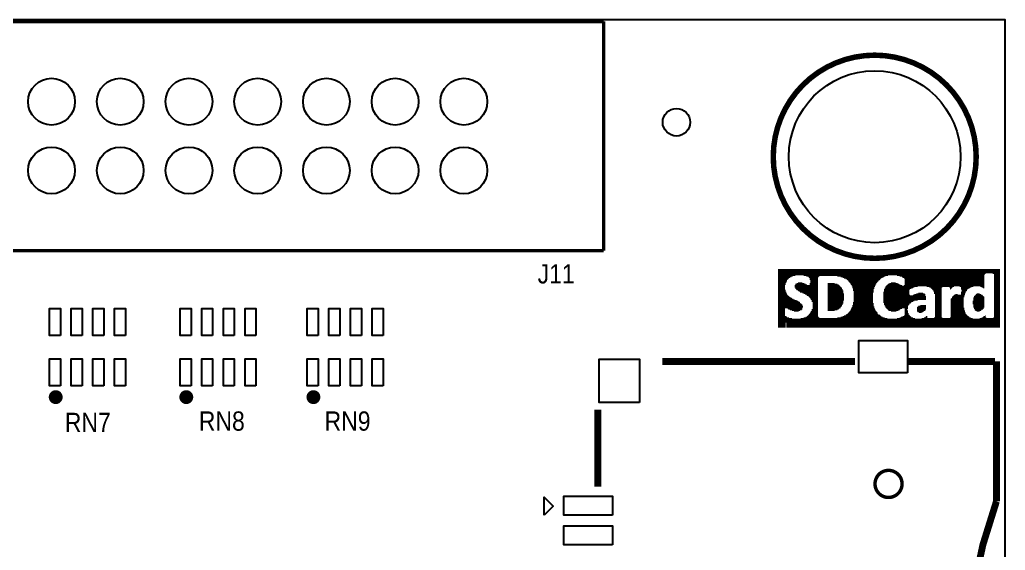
# Model space of a CAD drawing. Extents: x -1 to 188, y -4 to 106.
# Drawn here: x 151.67 to 188.1, y 86.74 to 106.32 of the extents above; entities that cross this region are included whole.
import ezdxf

# ---------------------------------------------------------------- set-up
doc = ezdxf.new("R2010")
doc.units = 0
for name, color, linetype in [('BG_OUTLINE', 3, 'CONTINUOUS'), ('MA_PEN3', 5, 'CONTINUOUS'), ('PG_SILKSCREEN_TOP', 6, 'CONTINUOUS'), ('PIN_TOP', 7, 'CONTINUOUS'), ('RD_SILKSCREEN_TOP', 8, 'CONTINUOUS')]:
    doc.layers.add(name, color=color, linetype=linetype)

msp = doc.modelspace()

# ---------------------------------------------------------------- linework, layer by layer
at = {"layer": 'BG_OUTLINE'}
msp.add_lwpolyline([(79.2988, 8.2296), (165.1, 8.2296), (188.1, 8.2296), (188.1, 106.3198), (165.1, 106.3198), (45.988, 106.3198)], dxfattribs=at)
msp.add_lwpolyline([(184.2836, 89.187, 1), (183.2859, 89.18704, 1)], format="xyb", close=True, dxfattribs=at)
at = {"layer": 'MA_PEN3', "const_width": 0.0254}
for points in [[(179.705, 97.1042), (187.9092, 97.1042)], [(179.705, 97.0788), (187.9092, 97.0788)], [(179.705, 97.0534), (187.9092, 97.0534)], [(179.705, 97.028), (187.9092, 97.028)], [(179.705, 97.0026), (187.9092, 97.0026)], [(179.705, 96.9772), (187.9092, 96.9772)], [(179.705, 96.9518), (187.3758, 96.9518)], [(179.705, 96.9264), (187.3504, 96.9264)], [(179.705, 96.901), (187.325, 96.901)], [(187.6298, 96.9518), (187.9092, 96.9518)], [(187.6806, 96.9264), (187.9092, 96.9264)], [(187.6806, 96.901), (187.9092, 96.901)], [(179.705, 96.8756), (180.34, 96.8756)], [(179.705, 96.8502), (180.2384, 96.8502)], [(179.705, 96.8248), (180.1876, 96.8248)], [(179.705, 96.7994), (180.1368, 96.7994)], [(179.705, 96.774), (180.1114, 96.774)], [(179.705, 96.7486), (180.086, 96.7486)], [(179.705, 96.7232), (180.0606, 96.7232)], [(179.705, 96.6978), (180.0352, 96.6978)], [(179.705, 96.6724), (180.0352, 96.6724)], [(179.705, 96.647), (180.0098, 96.647)], [(179.705, 96.6216), (180.0098, 96.6216)], [(179.705, 96.5962), (179.9844, 96.5962)], [(179.705, 96.5708), (179.9844, 96.5708)], [(179.705, 96.5454), (179.9844, 96.5454)], [(179.705, 96.52), (179.959, 96.52)], [(180.3146, 96.52), (181.1782, 96.52)], [(180.34, 96.5708), (180.721, 96.5708)], [(180.34, 96.5454), (180.7718, 96.5454)], [(180.3908, 96.5962), (180.6702, 96.5962)], [(180.4416, 96.6216), (180.594, 96.6216)], [(180.6448, 96.8756), (183.769, 96.8756)], [(180.7464, 96.8502), (181.229, 96.8502)], [(180.8226, 96.8248), (181.2036, 96.8248)], [(180.848, 96.7994), (181.1782, 96.7994)], [(180.8734, 96.774), (181.1782, 96.774)], [(180.8734, 96.7486), (181.1782, 96.7486)], [(180.8734, 96.7232), (181.1782, 96.7232)], [(180.8734, 96.5962), (181.1782, 96.5962)], [(180.8734, 96.5708), (181.1782, 96.5708)], [(180.8734, 96.5454), (181.1782, 96.5454)], [(180.8988, 96.6978), (181.1782, 96.6978)], [(180.8988, 96.6724), (181.1782, 96.6724)], [(180.8988, 96.647), (181.1782, 96.647)], [(180.8988, 96.6216), (181.1782, 96.6216)], [(181.5338, 96.5962), (181.7878, 96.5962)], [(181.5338, 96.5708), (181.8894, 96.5708)], [(181.5338, 96.5454), (181.9402, 96.5454)], [(181.5338, 96.52), (181.9656, 96.52)], [(181.8894, 96.8502), (183.6674, 96.8502)], [(182.0164, 96.8248), (183.6166, 96.8248)], [(182.0926, 96.7994), (183.5658, 96.7994)], [(182.1434, 96.774), (183.515, 96.774)], [(182.1942, 96.7486), (183.4896, 96.7486)], [(182.245, 96.7232), (183.4642, 96.7232)], [(182.2704, 96.6978), (183.4388, 96.6978)], [(182.2958, 96.6724), (183.4134, 96.6724)], [(182.3212, 96.647), (183.388, 96.647)], [(182.3466, 96.6216), (183.3626, 96.6216)], [(182.372, 96.5962), (183.3372, 96.5962)], [(182.372, 96.5708), (183.3372, 96.5708)], [(182.3974, 96.5454), (183.3118, 96.5454)], [(182.4228, 96.52), (183.3118, 96.52)], [(183.7182, 96.52), (184.277, 96.52)], [(183.7436, 96.5454), (184.2262, 96.5454)], [(183.769, 96.5708), (184.1754, 96.5708)], [(183.8198, 96.5962), (184.1246, 96.5962)], [(183.8706, 96.6216), (184.0484, 96.6216)], [(184.0992, 96.8756), (187.325, 96.8756)], [(184.2008, 96.8502), (187.325, 96.8502)], [(184.277, 96.8248), (187.325, 96.8248)], [(184.3024, 96.7994), (187.325, 96.7994)], [(184.3532, 96.774), (187.325, 96.774)], [(184.3532, 96.52), (187.325, 96.52)], [(184.3786, 96.7486), (187.325, 96.7486)], [(184.3786, 96.7232), (187.325, 96.7232)], [(184.3786, 96.6978), (187.325, 96.6978)], [(184.3786, 96.6724), (187.325, 96.6724)], [(184.3786, 96.647), (187.325, 96.647)], [(184.3786, 96.6216), (187.325, 96.6216)], [(184.3786, 96.5962), (187.325, 96.5962)], [(184.3786, 96.5708), (187.325, 96.5708)], [(184.3786, 96.5454), (187.325, 96.5454)], [(187.6806, 96.8756), (187.9092, 96.8756)], [(187.6806, 96.8502), (187.9092, 96.8502)], [(187.6806, 96.8248), (187.9092, 96.8248)], [(187.6806, 96.7994), (187.9092, 96.7994)], [(187.6806, 96.774), (187.9092, 96.774)], [(187.6806, 96.7486), (187.9092, 96.7486)], [(187.6806, 96.7232), (187.9092, 96.7232)], [(187.6806, 96.6978), (187.9092, 96.6978)], [(187.6806, 96.6724), (187.9092, 96.6724)], [(187.6806, 96.647), (187.9092, 96.647)], [(187.6806, 96.6216), (187.9092, 96.6216)], [(187.6806, 96.5962), (187.9092, 96.5962)], [(187.6806, 96.5708), (187.9092, 96.5708)], [(187.6806, 96.5454), (187.9092, 96.5454)], [(187.6806, 96.52), (187.9092, 96.52)], [(179.705, 96.4946), (179.959, 96.4946)], [(179.705, 96.4692), (179.959, 96.4692)], [(179.705, 96.4438), (179.959, 96.4438)], [(179.705, 96.4184), (179.959, 96.4184)], [(179.705, 96.393), (179.959, 96.393)], [(179.705, 96.3676), (179.959, 96.3676)], [(179.705, 96.3422), (179.9844, 96.3422)], [(179.705, 96.3168), (179.9844, 96.3168)], [(179.705, 96.2914), (179.9844, 96.2914)], [(179.705, 96.266), (180.0098, 96.266)], [(179.705, 96.2406), (180.0098, 96.2406)], [(179.705, 96.2152), (180.0352, 96.2152)], [(179.705, 96.1898), (180.0352, 96.1898)], [(179.705, 96.1644), (180.0606, 96.1644)], [(180.3146, 96.4946), (181.1782, 96.4946)], [(180.3146, 96.4692), (181.1782, 96.4692)], [(180.3146, 96.4438), (181.1782, 96.4438)], [(180.34, 96.4184), (181.1782, 96.4184)], [(180.34, 96.393), (181.1782, 96.393)], [(180.3654, 96.3676), (181.1782, 96.3676)], [(180.3908, 96.3422), (181.1782, 96.3422)], [(180.4416, 96.3168), (181.1782, 96.3168)], [(180.467, 96.2914), (181.1782, 96.2914)], [(180.5178, 96.266), (181.1782, 96.266)], [(180.594, 96.2406), (181.1782, 96.2406)], [(180.6448, 96.2152), (181.1782, 96.2152)], [(180.6956, 96.1898), (181.1782, 96.1898)], [(180.7464, 96.1644), (181.1782, 96.1644)], [(181.5338, 96.4946), (181.991, 96.4946)], [(181.5338, 96.4692), (182.0164, 96.4692)], [(181.5338, 96.4438), (182.0418, 96.4438)], [(181.5338, 96.4184), (182.0672, 96.4184)], [(181.5338, 96.393), (182.0672, 96.393)], [(181.5338, 96.3676), (182.0926, 96.3676)], [(181.5338, 96.3422), (182.0926, 96.3422)], [(181.5338, 96.3168), (182.118, 96.3168)], [(181.5338, 96.2914), (182.118, 96.2914)], [(181.5338, 96.266), (182.118, 96.266)], [(181.5338, 96.2406), (182.118, 96.2406)], [(181.5338, 96.2152), (182.1434, 96.2152)], [(181.5338, 96.1898), (182.1434, 96.1898)], [(181.5338, 96.1644), (182.1434, 96.1644)], [(182.4228, 96.4946), (183.2864, 96.4946)], [(182.4482, 96.4692), (183.2864, 96.4692)], [(182.4482, 96.4438), (183.261, 96.4438)], [(182.4482, 96.4184), (183.261, 96.4184)], [(182.4736, 96.393), (183.261, 96.393)], [(182.4736, 96.3676), (183.2356, 96.3676)], [(182.4736, 96.3422), (183.2356, 96.3422)], [(182.4736, 96.3168), (183.2356, 96.3168)], [(182.499, 96.2914), (183.2356, 96.2914)], [(182.499, 96.266), (183.2356, 96.266)], [(182.499, 96.2406), (183.2102, 96.2406)], [(182.499, 96.2152), (183.2102, 96.2152)], [(182.499, 96.1898), (183.2102, 96.1898)], [(182.499, 96.1644), (183.2102, 96.1644)], [(183.5912, 96.266), (184.5564, 96.266)], [(183.5912, 96.2406), (184.5564, 96.2406)], [(183.5912, 96.2152), (184.5564, 96.2152)], [(183.5912, 96.1898), (184.5564, 96.1898)], [(183.5912, 96.1644), (184.5818, 96.1644)], [(183.6166, 96.3676), (184.5818, 96.3676)], [(183.6166, 96.3422), (184.5564, 96.3422)], [(183.6166, 96.3168), (184.5564, 96.3168)], [(183.6166, 96.2914), (184.5564, 96.2914)], [(183.642, 96.4184), (184.6834, 96.4184)], [(183.642, 96.393), (184.6326, 96.393)], [(183.6674, 96.4692), (184.8612, 96.4692)], [(183.6674, 96.4438), (184.7342, 96.4438)], [(183.6928, 96.4946), (187.325, 96.4946)], [(184.6834, 96.1644), (185.1406, 96.1644)], [(184.7342, 96.1898), (185.1406, 96.1898)], [(184.8104, 96.2152), (185.1152, 96.2152)], [(184.8866, 96.2406), (185.0644, 96.2406)], [(185.1914, 96.4692), (186.2074, 96.4692)], [(185.293, 96.4438), (185.7756, 96.4438)], [(185.3438, 96.4184), (185.7502, 96.4184)], [(185.3692, 96.393), (185.7502, 96.393)], [(185.3946, 96.3676), (185.7502, 96.3676)], [(185.42, 96.3422), (185.7502, 96.3422)], [(185.4454, 96.3168), (185.7502, 96.3168)], [(185.4454, 96.2914), (185.7502, 96.2914)], [(185.4708, 96.266), (185.7502, 96.266)], [(185.4708, 96.2406), (185.7502, 96.2406)], [(185.4708, 96.2152), (185.7502, 96.2152)], [(185.4962, 96.1898), (185.7502, 96.1898)], [(185.4962, 96.1644), (185.7502, 96.1644)], [(186.0296, 96.4438), (186.1566, 96.4438)], [(186.055, 96.4184), (186.1312, 96.4184)], [(186.055, 96.393), (186.1058, 96.393)], [(186.055, 96.3676), (186.0804, 96.3676)], [(186.2074, 96.1644), (186.6138, 96.1644)], [(186.2582, 96.1898), (186.3344, 96.1898)], [(186.4106, 96.4692), (186.9186, 96.4692)], [(186.4614, 96.4438), (186.8424, 96.4438)], [(186.4614, 96.4184), (186.7916, 96.4184)], [(186.4614, 96.393), (186.7408, 96.393)], [(186.4614, 96.3676), (186.7154, 96.3676)], [(186.4614, 96.266), (186.6392, 96.266)], [(186.4614, 96.2406), (186.6392, 96.2406)], [(186.4614, 96.2152), (186.6138, 96.2152)], [(186.4614, 96.1898), (186.6138, 96.1898)], [(186.4868, 96.3422), (186.69, 96.3422)], [(186.4868, 96.3168), (186.69, 96.3168)], [(186.4868, 96.2914), (186.6646, 96.2914)], [(186.9948, 96.1644), (187.2488, 96.1644)], [(187.0202, 96.1898), (187.198, 96.1898)], [(187.0456, 96.2152), (187.1472, 96.2152)], [(187.1726, 96.4692), (187.325, 96.4692)], [(187.2234, 96.4438), (187.325, 96.4438)], [(187.2742, 96.4184), (187.325, 96.4184)], [(187.6806, 96.4946), (187.9092, 96.4946)], [(187.6806, 96.4692), (187.9092, 96.4692)], [(187.6806, 96.4438), (187.9092, 96.4438)], [(187.6806, 96.4184), (187.9092, 96.4184)], [(187.6806, 96.393), (187.9092, 96.393)], [(187.6806, 96.3676), (187.9092, 96.3676)], [(187.6806, 96.3422), (187.9092, 96.3422)], [(187.6806, 96.3168), (187.9092, 96.3168)], [(187.6806, 96.2914), (187.9092, 96.2914)], [(187.6806, 96.266), (187.9092, 96.266)], [(187.6806, 96.2406), (187.9092, 96.2406)], [(187.6806, 96.2152), (187.9092, 96.2152)], [(187.6806, 96.1898), (187.9092, 96.1898)], [(187.6806, 96.1644), (187.9092, 96.1644)], [(179.705, 96.139), (180.086, 96.139)], [(179.705, 96.1136), (180.1114, 96.1136)], [(179.705, 96.0882), (180.1368, 96.0882)], [(179.705, 96.0628), (180.1876, 96.0628)], [(179.705, 96.0374), (180.213, 96.0374)], [(179.705, 96.012), (180.2638, 96.012)], [(179.705, 95.9866), (180.3146, 95.9866)], [(179.705, 95.9612), (180.3908, 95.9612)], [(179.705, 95.9358), (180.4416, 95.9358)], [(179.705, 95.9104), (180.4924, 95.9104)], [(179.705, 95.885), (180.5178, 95.885)], [(179.705, 95.8596), (180.5432, 95.8596)], [(179.705, 95.8342), (180.5686, 95.8342)], [(179.705, 95.8088), (180.594, 95.8088)], [(180.7718, 96.139), (181.1782, 96.139)], [(180.8226, 96.1136), (181.1782, 96.1136)], [(180.848, 96.0882), (181.1782, 96.0882)], [(180.8734, 96.0628), (181.1782, 96.0628)], [(180.8988, 96.0374), (181.1782, 96.0374)], [(180.8988, 96.012), (181.1782, 96.012)], [(180.9242, 95.9866), (181.1782, 95.9866)], [(180.9496, 95.9612), (181.1782, 95.9612)], [(180.9496, 95.9358), (181.1782, 95.9358)], [(180.9496, 95.9104), (181.1782, 95.9104)], [(180.975, 95.885), (181.1782, 95.885)], [(180.975, 95.8596), (181.1782, 95.8596)], [(180.975, 95.8342), (181.1782, 95.8342)], [(180.975, 95.8088), (181.1782, 95.8088)], [(181.5338, 96.139), (182.1434, 96.139)], [(181.5338, 96.1136), (182.1434, 96.1136)], [(181.5338, 96.0882), (182.1434, 96.0882)], [(181.5338, 96.0628), (182.1434, 96.0628)], [(181.5338, 96.0374), (182.1434, 96.0374)], [(181.5338, 96.012), (182.1434, 96.012)], [(181.5338, 95.9866), (182.1434, 95.9866)], [(181.5338, 95.9612), (182.1434, 95.9612)], [(181.5338, 95.9358), (182.118, 95.9358)], [(181.5338, 95.9104), (182.118, 95.9104)], [(181.5338, 95.885), (182.118, 95.885)], [(181.5338, 95.8596), (182.118, 95.8596)], [(181.5338, 95.8342), (182.0926, 95.8342)], [(181.5338, 95.8088), (182.0926, 95.8088)], [(182.4736, 95.885), (183.2102, 95.885)], [(182.4736, 95.8596), (183.2356, 95.8596)], [(182.4736, 95.8342), (183.2356, 95.8342)], [(182.4736, 95.8088), (183.2356, 95.8088)], [(182.499, 96.139), (183.2102, 96.139)], [(182.499, 96.1136), (183.2102, 96.1136)], [(182.499, 96.0882), (183.2102, 96.0882)], [(182.499, 96.0628), (183.2102, 96.0628)], [(182.499, 96.0374), (183.2102, 96.0374)], [(182.499, 96.012), (183.2102, 96.012)], [(182.499, 95.9866), (183.2102, 95.9866)], [(182.499, 95.9612), (183.2102, 95.9612)], [(182.499, 95.9358), (183.2102, 95.9358)], [(182.499, 95.9104), (183.2102, 95.9104)], [(183.5912, 96.139), (185.1406, 96.139)], [(183.5912, 96.1136), (185.166, 96.1136)], [(183.5912, 96.0882), (185.166, 96.0882)], [(183.5912, 96.0628), (185.166, 96.0628)], [(183.5912, 96.0374), (185.166, 96.0374)], [(183.5912, 96.012), (185.166, 96.012)], [(183.5912, 95.9866), (185.166, 95.9866)], [(183.5912, 95.9612), (184.8612, 95.9612)], [(183.5912, 95.9358), (184.7342, 95.9358)], [(183.5912, 95.9104), (184.6834, 95.9104)], [(183.5912, 95.885), (184.6326, 95.885)], [(183.6166, 95.8596), (184.6072, 95.8596)], [(183.6166, 95.8342), (184.5564, 95.8342)], [(183.6166, 95.8088), (184.5564, 95.8088)], [(185.4962, 96.139), (185.7502, 96.139)], [(185.4962, 96.1136), (185.7502, 96.1136)], [(185.4962, 96.0882), (185.7502, 96.0882)], [(185.4962, 96.0628), (185.7502, 96.0628)], [(185.4962, 96.0374), (185.7502, 96.0374)], [(185.4962, 96.012), (185.7502, 96.012)], [(185.4962, 95.9866), (185.7502, 95.9866)], [(185.4962, 95.9612), (185.7502, 95.9612)], [(185.4962, 95.9358), (185.7502, 95.9358)], [(185.4962, 95.9104), (185.7502, 95.9104)], [(185.4962, 95.885), (185.7502, 95.885)], [(185.4962, 95.8596), (185.7502, 95.8596)], [(185.4962, 95.8342), (185.7502, 95.8342)], [(185.4962, 95.8088), (185.7502, 95.8088)], [(186.0804, 96.012), (186.563, 96.012)], [(186.0804, 95.9866), (186.563, 95.9866)], [(186.0804, 95.9612), (186.563, 95.9612)], [(186.0804, 95.9358), (186.563, 95.9358)], [(186.0804, 95.9104), (186.563, 95.9104)], [(186.0804, 95.885), (186.563, 95.885)], [(186.0804, 95.8596), (186.563, 95.8596)], [(186.0804, 95.8342), (186.563, 95.8342)], [(186.0804, 95.8088), (186.563, 95.8088)], [(186.1058, 96.0374), (186.563, 96.0374)], [(186.1312, 96.0882), (186.5884, 96.0882)], [(186.1312, 96.0628), (186.563, 96.0628)], [(186.1566, 96.1136), (186.5884, 96.1136)], [(186.182, 96.139), (186.5884, 96.139)], [(186.8932, 95.9358), (187.325, 95.9358)], [(186.8932, 95.9104), (187.325, 95.9104)], [(186.8932, 95.885), (187.325, 95.885)], [(186.8932, 95.8596), (187.325, 95.8596)], [(186.8932, 95.8342), (187.325, 95.8342)], [(186.9186, 96.0628), (187.325, 96.0628)], [(186.9186, 96.0374), (187.325, 96.0374)], [(186.9186, 96.012), (187.325, 96.012)], [(186.9186, 95.9866), (187.325, 95.9866)], [(186.9186, 95.9612), (187.325, 95.9612)], [(186.9186, 95.8088), (187.325, 95.8088)], [(186.944, 96.1136), (187.2996, 96.1136)], [(186.944, 96.0882), (187.325, 96.0882)], [(186.9694, 96.139), (187.2742, 96.139)], [(187.6806, 96.139), (187.9092, 96.139)], [(187.6806, 96.1136), (187.9092, 96.1136)], [(187.6806, 96.0882), (187.9092, 96.0882)], [(187.6806, 96.0628), (187.9092, 96.0628)], [(187.6806, 96.0374), (187.9092, 96.0374)], [(187.6806, 96.012), (187.9092, 96.012)], [(187.6806, 95.9866), (187.9092, 95.9866)], [(187.6806, 95.9612), (187.9092, 95.9612)], [(187.6806, 95.9358), (187.9092, 95.9358)], [(187.6806, 95.9104), (187.9092, 95.9104)], [(187.6806, 95.885), (187.9092, 95.885)], [(187.6806, 95.8596), (187.9092, 95.8596)], [(187.6806, 95.8342), (187.9092, 95.8342)], [(187.6806, 95.8088), (187.9092, 95.8088)], [(179.705, 95.7834), (180.594, 95.7834)], [(179.705, 95.758), (180.6194, 95.758)], [(179.705, 95.7326), (180.6194, 95.7326)], [(179.705, 95.7072), (180.6194, 95.7072)], [(179.705, 95.6818), (180.594, 95.6818)], [(179.705, 95.6564), (179.959, 95.6564)], [(179.705, 95.631), (179.959, 95.631)], [(179.705, 95.6056), (179.959, 95.6056)], [(179.705, 95.5802), (179.959, 95.5802)], [(179.705, 95.5548), (179.959, 95.5548)], [(179.705, 95.5294), (179.959, 95.5294)], [(179.705, 95.504), (179.959, 95.504)], [(179.705, 95.4786), (179.959, 95.4786)], [(179.705, 95.4532), (179.959, 95.4532)], [(179.705, 95.4278), (179.959, 95.4278)], [(180.0606, 95.6564), (180.594, 95.6564)], [(180.086, 95.631), (180.594, 95.631)], [(180.1368, 95.6056), (180.5686, 95.6056)], [(180.213, 95.5802), (180.5178, 95.5802)], [(180.2892, 95.5548), (180.467, 95.5548)], [(180.8226, 95.4278), (181.1782, 95.4278)], [(180.848, 95.4532), (181.1782, 95.4532)], [(180.8734, 95.4786), (181.1782, 95.4786)], [(180.8988, 95.5294), (181.1782, 95.5294)], [(180.8988, 95.504), (181.1782, 95.504)], [(180.9242, 95.5548), (181.1782, 95.5548)], [(180.9496, 95.631), (181.1782, 95.631)], [(180.9496, 95.6056), (181.1782, 95.6056)], [(180.9496, 95.5802), (181.1782, 95.5802)], [(180.975, 95.7834), (181.1782, 95.7834)], [(180.975, 95.758), (181.1782, 95.758)], [(180.975, 95.7326), (181.1782, 95.7326)], [(180.975, 95.7072), (181.1782, 95.7072)], [(180.975, 95.6818), (181.1782, 95.6818)], [(180.975, 95.6564), (181.1782, 95.6564)], [(181.5338, 95.7834), (182.0672, 95.7834)], [(181.5338, 95.758), (182.0672, 95.758)], [(181.5338, 95.7326), (182.0418, 95.7326)], [(181.5338, 95.7072), (182.0164, 95.7072)], [(181.5338, 95.6818), (182.0164, 95.6818)], [(181.5338, 95.6564), (181.9656, 95.6564)], [(181.5338, 95.631), (181.9402, 95.631)], [(181.5338, 95.6056), (181.8894, 95.6056)], [(181.5338, 95.5802), (181.7878, 95.5802)], [(182.1942, 95.4278), (183.4642, 95.4278)], [(182.2196, 95.4532), (183.4134, 95.4532)], [(182.2704, 95.4786), (183.388, 95.4786)], [(182.2958, 95.504), (183.388, 95.504)], [(182.3212, 95.5294), (183.3626, 95.5294)], [(182.3466, 95.5548), (183.3372, 95.5548)], [(182.372, 95.6056), (183.3118, 95.6056)], [(182.372, 95.5802), (183.3118, 95.5802)], [(182.3974, 95.6564), (183.2864, 95.6564)], [(182.3974, 95.631), (183.2864, 95.631)], [(182.4228, 95.7072), (183.261, 95.7072)], [(182.4228, 95.6818), (183.261, 95.6818)], [(182.4482, 95.7834), (183.2356, 95.7834)], [(182.4482, 95.758), (183.2356, 95.758)], [(182.4482, 95.7326), (183.261, 95.7326)], [(183.642, 95.7834), (184.531, 95.7834)], [(183.642, 95.758), (184.5056, 95.758)], [(183.6674, 95.7326), (184.5056, 95.7326)], [(183.6674, 95.7072), (184.5056, 95.7072)], [(183.6928, 95.6818), (184.5056, 95.6818)], [(183.7182, 95.6564), (184.277, 95.6564)], [(183.7436, 95.631), (184.2262, 95.631)], [(183.769, 95.6056), (184.2008, 95.6056)], [(183.7944, 95.5802), (184.15, 95.5802)], [(183.8706, 95.5548), (184.0738, 95.5548)], [(184.3786, 95.6564), (184.5056, 95.6564)], [(184.3786, 95.631), (184.4802, 95.631)], [(184.3786, 95.6056), (184.4802, 95.6056)], [(184.3786, 95.5802), (184.5056, 95.5802)], [(184.3786, 95.5548), (184.5056, 95.5548)], [(184.3786, 95.5294), (184.5056, 95.5294)], [(184.3786, 95.504), (184.5056, 95.504)], [(184.3786, 95.4786), (184.531, 95.4786)], [(184.3786, 95.4532), (184.531, 95.4532)], [(184.3786, 95.4278), (184.5564, 95.4278)], [(184.8358, 95.7072), (185.166, 95.7072)], [(184.8358, 95.6818), (185.166, 95.6818)], [(184.8358, 95.6564), (185.166, 95.6564)], [(184.8358, 95.631), (185.166, 95.631)], [(184.8358, 95.6056), (185.1406, 95.6056)], [(184.8358, 95.5802), (185.1406, 95.5802)], [(184.8358, 95.5548), (185.0898, 95.5548)], [(184.8612, 95.7326), (185.166, 95.7326)], [(184.8612, 95.5294), (185.0644, 95.5294)], [(184.8866, 95.758), (185.166, 95.758)], [(184.912, 95.504), (185.0136, 95.504)], [(184.9628, 95.7834), (185.166, 95.7834)], [(185.4962, 95.7834), (185.7502, 95.7834)], [(185.4962, 95.758), (185.7502, 95.758)], [(185.4962, 95.7326), (185.7502, 95.7326)], [(185.4962, 95.7072), (185.7502, 95.7072)], [(185.4962, 95.6818), (185.7502, 95.6818)], [(185.4962, 95.6564), (185.7502, 95.6564)], [(185.4962, 95.631), (185.7502, 95.631)], [(185.4962, 95.6056), (185.7502, 95.6056)], [(185.4962, 95.5802), (185.7502, 95.5802)], [(185.4962, 95.5548), (185.7502, 95.5548)], [(185.4962, 95.5294), (185.7502, 95.5294)], [(185.4962, 95.504), (185.7502, 95.504)], [(185.4962, 95.4786), (185.7502, 95.4786)], [(185.4962, 95.4532), (185.7502, 95.4532)], [(185.4962, 95.4278), (185.7502, 95.4278)], [(186.0804, 95.7834), (186.563, 95.7834)], [(186.0804, 95.758), (186.563, 95.758)], [(186.0804, 95.7326), (186.563, 95.7326)], [(186.0804, 95.7072), (186.563, 95.7072)], [(186.0804, 95.6818), (186.5884, 95.6818)], [(186.0804, 95.6564), (186.5884, 95.6564)], [(186.0804, 95.631), (186.5884, 95.631)], [(186.0804, 95.6056), (186.5884, 95.6056)], [(186.0804, 95.5802), (186.6138, 95.5802)], [(186.0804, 95.5548), (186.6138, 95.5548)], [(186.0804, 95.5294), (186.6138, 95.5294)], [(186.0804, 95.504), (186.6392, 95.504)], [(186.0804, 95.4786), (186.6392, 95.4786)], [(186.0804, 95.4532), (186.6646, 95.4532)], [(186.0804, 95.4278), (186.69, 95.4278)], [(186.9186, 95.7834), (187.325, 95.7834)], [(186.9186, 95.758), (187.325, 95.758)], [(186.9186, 95.7326), (187.325, 95.7326)], [(186.9186, 95.7072), (187.325, 95.7072)], [(186.944, 95.6818), (187.2996, 95.6818)], [(186.944, 95.6564), (187.2996, 95.6564)], [(186.9694, 95.631), (187.2742, 95.631)], [(186.9694, 95.6056), (187.2234, 95.6056)], [(186.9948, 95.5802), (187.198, 95.5802)], [(187.0456, 95.5548), (187.1472, 95.5548)], [(187.6806, 95.7834), (187.9092, 95.7834)], [(187.6806, 95.758), (187.9092, 95.758)], [(187.6806, 95.7326), (187.9092, 95.7326)], [(187.6806, 95.7072), (187.9092, 95.7072)], [(187.6806, 95.6818), (187.9092, 95.6818)], [(187.6806, 95.6564), (187.9092, 95.6564)], [(187.6806, 95.631), (187.9092, 95.631)], [(187.6806, 95.6056), (187.9092, 95.6056)], [(187.6806, 95.5802), (187.9092, 95.5802)], [(187.6806, 95.5548), (187.9092, 95.5548)], [(187.6806, 95.5294), (187.9092, 95.5294)], [(187.6806, 95.504), (187.9092, 95.504)], [(187.6806, 95.4786), (187.9092, 95.4786)], [(187.6806, 95.4532), (187.9092, 95.4532)], [(187.6806, 95.4278), (187.9092, 95.4278)], [(179.705, 95.4024), (179.959, 95.4024)], [(179.705, 95.377), (180.0098, 95.377)], [(179.705, 95.3516), (180.0352, 95.3516)], [(179.705, 95.3262), (180.1114, 95.3262)], [(179.705, 95.3008), (180.213, 95.3008)], [(179.705, 95.2754), (187.9092, 95.2754)], [(179.705, 95.25), (187.9092, 95.25)], [(179.705, 95.2246), (187.9092, 95.2246)], [(179.705, 95.1992), (187.9092, 95.1992)], [(179.705, 95.1738), (187.9092, 95.1738)], [(179.705, 95.1484), (187.9092, 95.1484)], [(179.705, 95.123), (179.9844, 95.123)], [(179.705, 95.0976), (179.9844, 95.0976)], [(179.705, 95.0722), (179.9844, 95.0722)], [(180.0098, 95.123), (187.9092, 95.123)], [(180.0098, 95.0976), (187.9092, 95.0976)], [(180.0098, 95.0722), (187.9092, 95.0722)], [(180.5432, 95.3008), (183.7436, 95.3008)], [(180.6448, 95.3262), (181.229, 95.3262)], [(180.721, 95.3516), (181.2036, 95.3516)], [(180.7718, 95.377), (181.1782, 95.377)], [(180.7972, 95.4024), (181.1782, 95.4024)], [(181.8894, 95.3262), (183.642, 95.3262)], [(182.0164, 95.3516), (183.5658, 95.3516)], [(182.0926, 95.377), (183.515, 95.377)], [(182.1434, 95.4024), (183.4896, 95.4024)], [(184.0992, 95.3008), (184.7596, 95.3008)], [(184.2008, 95.3262), (184.6834, 95.3262)], [(184.2516, 95.3516), (184.6326, 95.3516)], [(184.3024, 95.377), (184.6072, 95.377)], [(184.3532, 95.4024), (184.5818, 95.4024)], [(185.0136, 95.3008), (186.8932, 95.3008)], [(185.0898, 95.3262), (185.2168, 95.3262)], [(185.1406, 95.3516), (185.2168, 95.3516)], [(185.166, 95.377), (185.2168, 95.377)], [(185.4708, 95.3262), (185.7756, 95.3262)], [(185.4962, 95.4024), (185.7502, 95.4024)], [(185.4962, 95.377), (185.7502, 95.377)], [(185.4962, 95.3516), (185.7502, 95.3516)], [(186.055, 95.3262), (186.817, 95.3262)], [(186.0804, 95.4024), (186.7154, 95.4024)], [(186.0804, 95.377), (186.7408, 95.377)], [(186.0804, 95.3516), (186.7662, 95.3516)], [(187.1472, 95.3008), (187.9092, 95.3008)], [(187.2234, 95.3262), (187.4012, 95.3262)], [(187.2742, 95.3516), (187.3758, 95.3516)], [(187.2996, 95.377), (187.3758, 95.377)], [(187.3504, 95.4024), (187.3758, 95.4024)], [(187.6552, 95.3262), (187.9092, 95.3262)], [(187.6806, 95.4024), (187.9092, 95.4024)], [(187.6806, 95.377), (187.9092, 95.377)], [(187.6806, 95.3516), (187.9092, 95.3516)], [(179.705, 95.0468), (179.9844, 95.0468)], [(179.705, 95.0214), (179.9844, 95.0214)], [(179.705, 94.996), (179.9844, 94.996)], [(179.705, 94.9706), (179.9844, 94.9706)], [(180.0098, 95.0468), (187.9092, 95.0468)], [(180.0098, 95.0214), (187.9092, 95.0214)], [(180.0098, 94.996), (187.9092, 94.996)], [(180.0098, 94.9706), (187.9092, 94.9706)]]:
    msp.add_lwpolyline(points, dxfattribs=at)
at = {"layer": 'PG_SILKSCREEN_TOP'}
for points, const_width in [([(114.6586, 106.2612), (173.2585, 106.2612)], 0.127), ([(173.2585, 106.2612), (173.2585, 97.8009)], 0.127), ([(173.2585, 97.8009), (146.2585, 97.8009)], 0.127), ([(175.4279, 93.7092), (182.5399, 93.7092)], 0.254), ([(184.5211, 93.7092), (187.7215, 93.7092)], 0.254), ([(187.7723, 88.5408), (187.7723, 93.7092)], 0.254), ([(173.0403, 89.0864), (173.0403, 91.9312)], 0.254)]:
    msp.add_lwpolyline(points, dxfattribs=dict(at, const_width=const_width))
for points, const_width in [([(187.0243, 101.266, 1), (179.52361, 101.26598, 1)], 0.2032), ([(153.133, 92.3905, 1), (152.87401, 92.39044, 1)], 0.254), ([(157.959, 92.3907, 1), (157.70001, 92.39074, 1)], 0.254), ([(162.658, 92.3907, 1), (162.39901, 92.39074, 1)], 0.254), ([(184.2846, 89.187, 1), (183.2849, 89.18704, 1)], 0.127)]:
    msp.add_lwpolyline(points, format="xyb", close=True, dxfattribs=dict(at, const_width=const_width))
msp.add_lwpolyline([(171.0591, 88.0313), (171.0591, 88.6917), (171.3893, 88.3615)], close=True, dxfattribs=at)
at = {"layer": 'PG_SILKSCREEN_TOP', "const_width": 0.254}
msp.add_lwpolyline([(187.0103, 78.4184), (187.0103, 78.6216, -0.136474), (187.7723, 88.5408)], format="xyb", dxfattribs=at)
at = {"layer": 'PIN_TOP'}
for points in [[(153.1781, 94.6629), (152.7781, 94.6629), (152.7781, 95.6629), (153.1781, 95.6629)], [(153.9782, 94.6629), (153.5782, 94.6629), (153.5782, 95.6629), (153.9782, 95.6629)], [(154.778, 94.6629), (154.378, 94.6629), (154.378, 95.6629), (154.778, 95.6629)], [(155.5781, 94.6629), (155.1781, 94.6629), (155.1781, 95.6629), (155.5781, 95.6629)], [(158.0041, 94.6631), (157.6041, 94.6631), (157.6041, 95.6631), (158.0041, 95.6631)], [(158.8042, 94.6631), (158.4042, 94.6631), (158.4042, 95.6631), (158.8042, 95.6631)], [(159.604, 94.6631), (159.204, 94.6631), (159.204, 95.6631), (159.604, 95.6631)], [(160.4041, 94.6631), (160.0041, 94.6631), (160.0041, 95.6631), (160.4041, 95.6631)], [(162.7031, 94.6631), (162.3031, 94.6631), (162.3031, 95.6631), (162.7031, 95.6631)], [(163.5032, 94.6631), (163.1032, 94.6631), (163.1032, 95.6631), (163.5032, 95.6631)], [(164.303, 94.6631), (163.903, 94.6631), (163.903, 95.6631), (164.303, 95.6631)], [(165.1031, 94.6631), (164.7031, 94.6631), (164.7031, 95.6631), (165.1031, 95.6631)], [(184.48465, 93.28705), (182.68455, 93.28705), (182.68455, 94.48695), (184.48465, 94.48695)], [(153.1781, 92.8049), (152.7781, 92.8049), (152.7781, 93.8049), (153.1781, 93.8049)], [(153.9782, 92.8049), (153.5782, 92.8049), (153.5782, 93.8049), (153.9782, 93.8049)], [(154.778, 92.8049), (154.378, 92.8049), (154.378, 93.8049), (154.778, 93.8049)], [(155.5781, 92.8049), (155.1781, 92.8049), (155.1781, 93.8049), (155.5781, 93.8049)], [(158.0041, 92.8051), (157.6041, 92.8051), (157.6041, 93.8051), (158.0041, 93.8051)], [(158.8042, 92.8051), (158.4042, 92.8051), (158.4042, 93.8051), (158.8042, 93.8051)], [(159.604, 92.8051), (159.204, 92.8051), (159.204, 93.8051), (159.604, 93.8051)], [(160.4041, 92.8051), (160.0041, 92.8051), (160.0041, 93.8051), (160.4041, 93.8051)], [(162.7031, 92.8051), (162.3031, 92.8051), (162.3031, 93.8051), (162.7031, 93.8051)], [(163.5032, 92.8051), (163.1032, 92.8051), (163.1032, 93.8051), (163.5032, 93.8051)], [(164.303, 92.8051), (163.903, 92.8051), (163.903, 93.8051), (164.303, 93.8051)], [(165.1031, 92.8051), (164.7031, 92.8051), (164.7031, 93.8051), (165.1031, 93.8051)], [(174.58485, 92.18685), (173.08475, 92.18685), (173.08475, 93.78675), (174.58485, 93.78675)], [(173.58475, 88.0369), (171.78465, 88.0369), (171.78465, 88.7369), (173.58475, 88.7369)], [(173.58475, 86.9368), (171.78465, 86.9368), (171.78465, 87.6368), (173.58475, 87.6368)]]:
    msp.add_lwpolyline(points, close=True, dxfattribs=at)
for centre, radius in [((183.274, 101.266), 3.175), ((152.8486, 103.301), 0.8636), ((155.3886, 103.301), 0.8636), ((157.9286, 103.301), 0.8636), ((160.4686, 103.301), 0.8636), ((163.0086, 103.301), 0.8636), ((165.5486, 103.301), 0.8636), ((168.0886, 103.301), 0.8636), ((175.9458, 102.5398), 0.508), ((152.8486, 100.761), 0.8636), ((155.3886, 100.761), 0.8636), ((157.9286, 100.761), 0.8636), ((160.4686, 100.761), 0.8636), ((163.0086, 100.761), 0.8636), ((165.5486, 100.761), 0.8636), ((168.0886, 100.761), 0.8636)]:
    msp.add_circle(centre, radius, dxfattribs=at)

# ---------------------------------------------------------------- texts
at = {"layer": 'RD_SILKSCREEN_TOP', "width": 0.892857}
for s, p in [('J11', (170.815, 96.5876)), ('RN7', (153.3398, 91.1012)), ('RN8', (158.2928, 91.152)), ('RN9', (162.941, 91.152))]:
    msp.add_text(s, height=0.7112, dxfattribs=at).set_placement(p)

doc.saveas('drawing.dxf')
